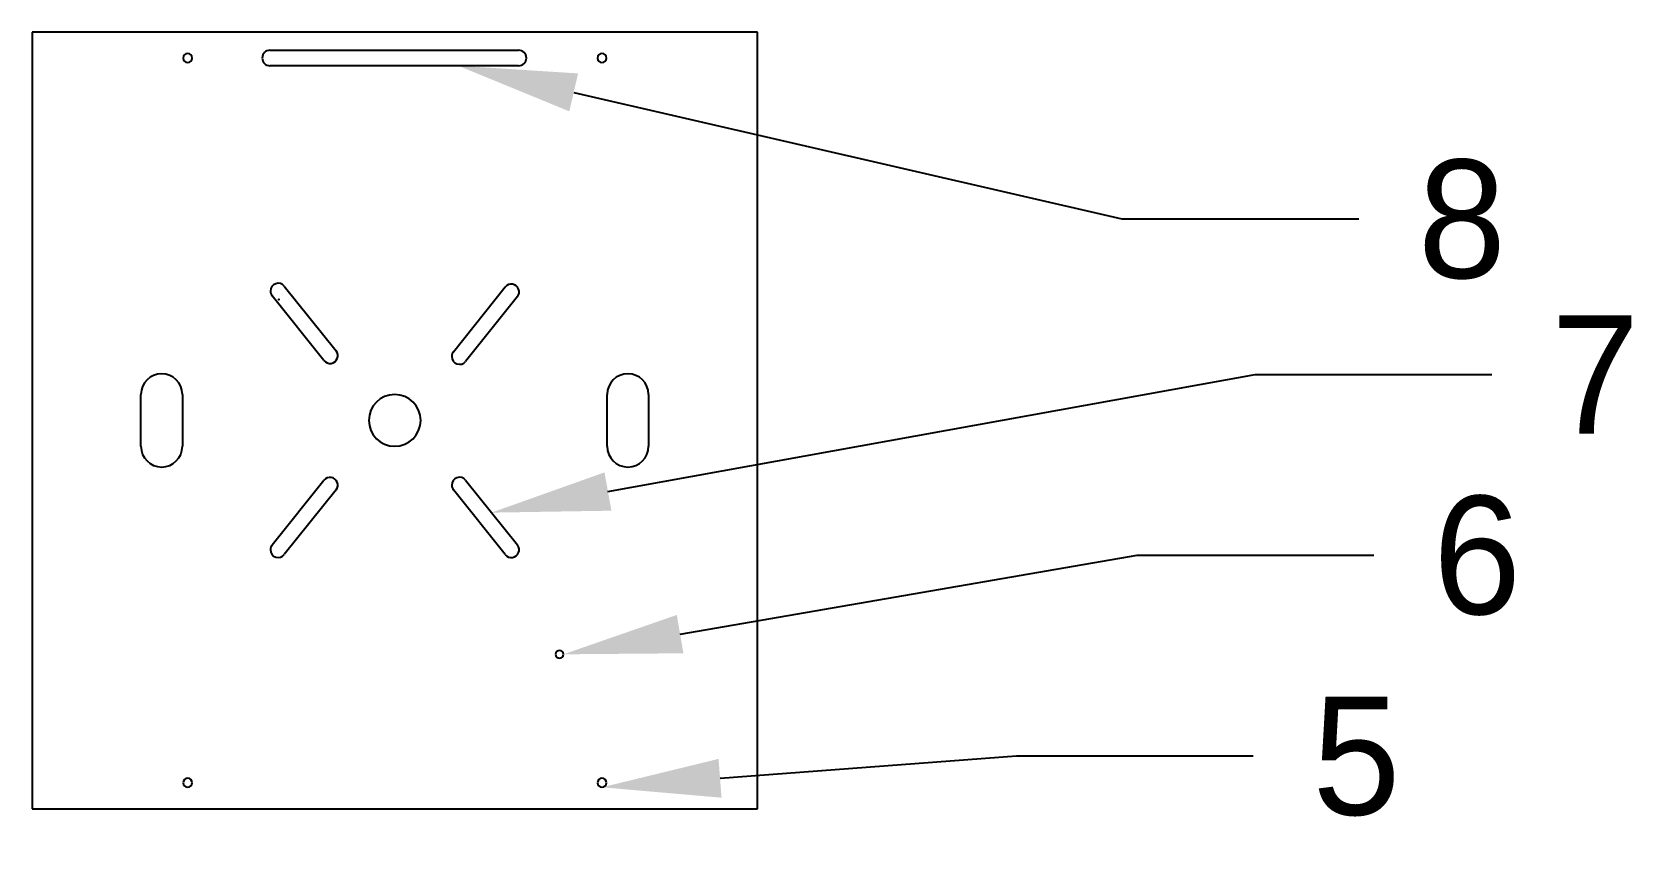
# Model space of a CAD drawing. Header units: inches. Extents: x 3.82 to 6.27, y 3.55 to 4.8.
import ezdxf
from ezdxf import colors
from ezdxf.entities.mleader import LeaderData, LeaderLine
from ezdxf.math import Vec2, Vec3

# ---------------------------------------------------------------- set-up
doc = ezdxf.new("R2010")
doc.units = ezdxf.units.IN
doc.header["$MEASUREMENT"] = 0
doc.header["$PDSIZE"] = -1

msp = doc.modelspace()

# ---------------------------------------------------------------- linework, layer by layer
at = {"color": 7, "linetype": 'Continuous', "lineweight": 25}
for p, q in [((4.9252, 4.8003), (3.8228, 4.8003)), ((3.8228, 4.8003), (3.8228, 3.6192)), ((4.9252, 3.6192), (4.9252, 4.8003)), ((4.1843, 4.7728), (4.5623, 4.7728)), ((4.5623, 4.7492), (4.1843, 4.7492)), ((4.2061, 4.414), (4.2848, 4.3156)), ((4.4632, 4.3143), (4.542, 4.4127)), ((4.2664, 4.3008), (4.1876, 4.3993)), ((4.5604, 4.398), (4.4817, 4.2995)), ((3.9882, 4.1704), (3.9882, 4.2492)), ((4.0512, 4.2492), (4.0512, 4.1704)), ((4.6969, 4.1704), (4.6969, 4.2492)), ((4.7599, 4.2492), (4.7599, 4.1704)), ((4.1876, 4.0203), (4.2664, 4.1187)), ((4.4817, 4.1187), (4.5604, 4.0203)), ((4.2848, 4.104), (4.2061, 4.0056)), ((4.542, 4.0056), (4.4632, 4.104)), ((3.8228, 3.6192), (4.9252, 3.6192))]:
    msp.add_line(p, q, dxfattribs=at)
at = {"color": 7, "linetype": 'Continuous'}
for q in [(4.1976, 4.3943), (4.198, 4.3935)]:
    msp.add_line((4.1976, 4.3935), q, dxfattribs=at)
at = {"color": 7, "linetype": 'Continuous', "lineweight": 25}
for centre, radius, start, end in [((4.1843, 4.761), 0.0118, 90, 180), ((4.5623, 4.761), 0.0118, 270, 90), ((4.0591, 4.761), 0.00689, 0, 180), ((4.0591, 4.761), 0.00689, 180, 0), ((4.1843, 4.761), 0.0118, 180, 270), ((4.689, 4.761), 0.00689, 0, 180), ((4.689, 4.761), 0.00689, 180, 0), ((4.1969, 4.4066), 0.0118, 38.6598, 180), ((4.1969, 4.4066), 0.0118, 180, 218.6598), ((4.5512, 4.4053), 0.0118, 321.3402, 141.3402), ((4.2756, 4.3082), 0.0118, 218.6598, 38.6598), ((4.4725, 4.3069), 0.0118, 141.3402, 180), ((4.4725, 4.3069), 0.0118, 180, 321.3402), ((4.0197, 4.2492), 0.0315, 0, 180), ((4.7284, 4.2492), 0.0315, 0, 180), ((4.374, 4.2098), 0.0394, 0, 180), ((4.374, 4.2098), 0.0394, 180, 0), ((4.0197, 4.1704), 0.0315, 180, 0), ((4.7284, 4.1704), 0.0315, 180, 0), ((4.2756, 4.1114), 0.0118, 321.3402, 141.3402), ((4.4725, 4.1114), 0.0118, 38.6598, 180), ((4.4725, 4.1114), 0.0118, 180, 218.6598), ((4.1969, 4.0129), 0.0118, 141.3402, 180), ((4.1969, 4.0129), 0.0118, 180, 321.3402), ((4.5512, 4.0129), 0.0118, 218.6598, 38.6598), ((4.6245, 3.854), 0.00591, 0, 180), ((4.6245, 3.854), 0.00591, 180, 0), ((4.0591, 3.6586), 0.00689, 0, 180), ((4.0591, 3.6586), 0.00689, 180, 0), ((4.689, 3.6586), 0.00689, 0, 180), ((4.689, 3.6586), 0.00689, 180, 0)]:
    msp.add_arc(centre, radius, start, end, dxfattribs=at)
at = {"color": 7, "linetype": 'Continuous'}
msp.add_point((4.1976, 4.3935), dxfattribs=at)

# ---------------------------------------------------------------- leaders
ml = msp.add_multileader_mtext('Standard')
ml.set_content('8', color=256)
ml.set_leader_properties()
ml.build(insert=Vec2(0, 0))
ml.multileader.update_dxf_attribs({"text_right_attachment_type": 6, "dogleg_length": 0.36, "arrow_head_size": 0.18})
ctx = ml.context
ctx.base_point, ctx.char_height, ctx.arrow_head_size, ctx.landing_gap_size, ctx.plane_origin = Vec3(5.8393, 4.5164), 0.18, 0.18, 0.09, Vec3(4.4706, 4.7492)
ctx.right_attachment = 6
notes = []
notes.append((ctx, [(0, (1, 1, 0), (5.4793, 4.5164), (1, 0), 0.36, [(0, [(4.4706, 4.7492)], 0, [])])]))
ctx.mtext.insert, ctx.mtext.flow_direction = Vec3(5.9293, 4.6064), 5
ml = msp.add_multileader_mtext('Standard')
ml.set_content('7', color=256)
ml.set_leader_properties()
ml.build(insert=Vec2(0, 0))
ml.multileader.update_dxf_attribs({"text_right_attachment_type": 6, "dogleg_length": 0.36, "arrow_head_size": 0.18})
ctx = ml.context
ctx.base_point, ctx.char_height, ctx.arrow_head_size, ctx.landing_gap_size, ctx.plane_origin = Vec3(6.0418, 4.2798), 0.18, 0.18, 0.09, Vec3(4.521, 4.0695)
ctx.right_attachment = 6
notes.append((ctx, [(0, (1, 1, 0), (5.6818, 4.2798), (1, 0), 0.36, [(0, [(4.521, 4.0695)], 0, [])])]))
ctx.mtext.insert, ctx.mtext.flow_direction = Vec3(6.1318, 4.3698), 5
ml = msp.add_multileader_mtext('Standard')
ml.set_content('6', color=256)
ml.set_leader_properties()
ml.build(insert=Vec2(0, 0))
ml.multileader.update_dxf_attribs({"text_right_attachment_type": 6, "dogleg_length": 0.36, "arrow_head_size": 0.18})
ctx = ml.context
ctx.base_point, ctx.char_height, ctx.arrow_head_size, ctx.landing_gap_size, ctx.plane_origin = Vec3(5.8623, 4.005), 0.18, 0.18, 0.09, Vec3(4.6304, 3.854)
ctx.right_attachment = 6
notes.append((ctx, [(0, (1, 1, 0), (5.5023, 4.005), (1, 0), 0.36, [(0, [(4.6304, 3.854)], 0, [])])]))
ctx.mtext.insert, ctx.mtext.flow_direction = Vec3(5.9523, 4.095), 5
ml = msp.add_multileader_mtext('Standard')
ml.set_content('5', color=256)
ml.set_leader_properties()
ml.build(insert=Vec2(0, 0))
ml.multileader.update_dxf_attribs({"text_right_attachment_type": 6, "dogleg_length": 0.36, "arrow_head_size": 0.18})
ctx = ml.context
ctx.base_point, ctx.char_height, ctx.arrow_head_size, ctx.landing_gap_size, ctx.plane_origin = Vec3(5.6789, 3.6998), 0.18, 0.18, 0.09, Vec3(4.689, 3.6517)
ctx.right_attachment = 6
notes.append((ctx, [(0, (1, 1, 0), (5.3189, 3.6998), (1, 0), 0.36, [(0, [(4.689, 3.6517)], 0, [])])]))
ctx.mtext.insert, ctx.mtext.flow_direction = Vec3(5.7689, 3.7898), 5
for ctx, leaders in notes:
    for number, flags, end, landing, length, lines in leaders:
        leader = LeaderData()
        leader.index, (leader.has_last_leader_line, leader.has_dogleg_vector, leader.attachment_direction) = number, flags
        leader.last_leader_point, leader.dogleg_vector, leader.dogleg_length = Vec3(end), Vec3(landing), length
        for number, points, colour, breaks in lines:
            line = LeaderLine()
            line.index, line.vertices, line.color, line.breaks = number, Vec3.list(points), colors.encode_raw_color(colour), breaks
            leader.lines.append(line)
        ctx.leaders.append(leader)

doc.saveas('drawing.dxf')
